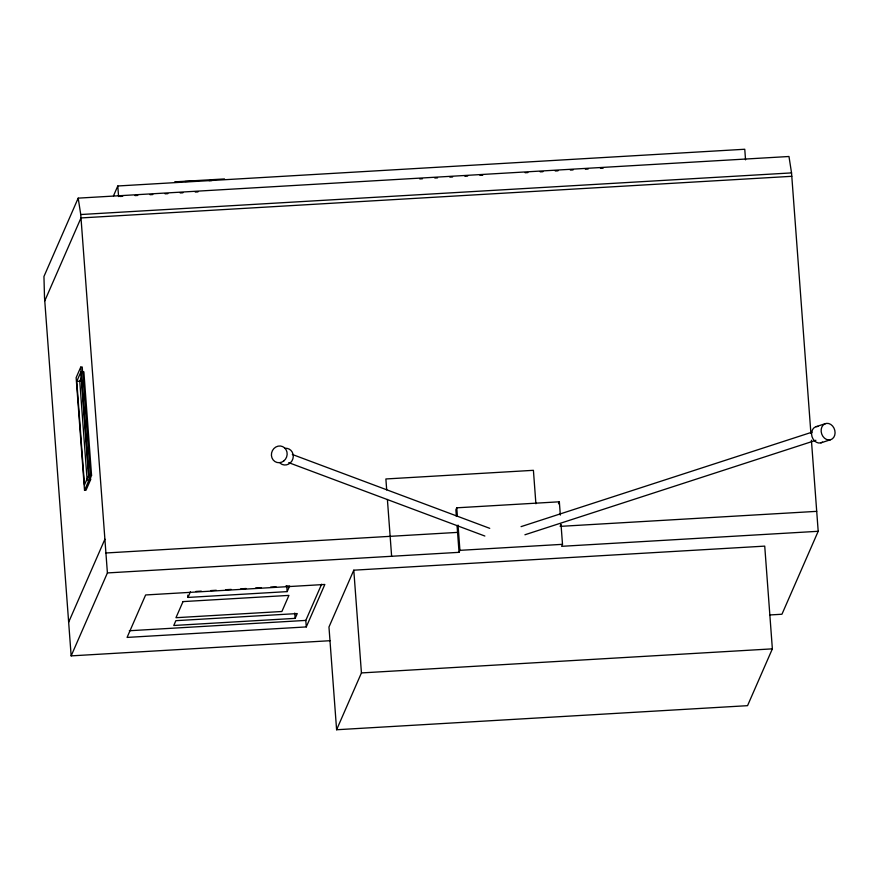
<?xml version="1.0" encoding="UTF-8"?>
<svg xmlns="http://www.w3.org/2000/svg" width="879" height="879" viewBox="0 0 879 879"><rect width="100%" height="100%" fill="white"/><g stroke="black" fill="none" stroke-linecap="round" stroke-linejoin="round"><path stroke-width="1.32" d="M810.91 433.402L791.539 172.899L788.979 156.495L78.187 198.138L43.95 276.5L44.51 297.487L71.155 655.877L329.999 640.714M44.763 300.893L81 217.937L791.792 176.305M113.468 195.885L117.797 185.985L744.766 149.254L745.546 159.835M80.747 367.103L76.143 377.651L84.527 490.339L85.999 490.262L90.603 479.714L82.23 367.015L80.747 367.103L89.131 479.802L84.527 490.339M76.77 381.387L80.868 372.004L88.57 475.506L84.472 484.889L76.77 381.387L82.428 381.057M81.307 377.695L79.769 381.211L87.164 480.626M88.999 481.187L91.559 475.33L83.868 371.828L81.868 371.949M68.65 622.189L104.898 539.234M71.155 655.877L107.403 572.932L80.747 214.531L78.187 198.138M285.565 586.205L289.641 585.963L287.169 591.622L187.963 597.434L190.424 591.776M295.157 618.366L297.256 613.564L175.866 620.673L173.767 625.485L295.157 618.366L294.762 613.059M306.288 626.925L324.834 584.469L145.628 594.962L127.081 637.418L306.288 626.925L305.804 620.409L321.626 584.194M353.787 570.185L328.966 627.013L336.602 729.746L747.546 705.672L772.366 648.856L764.73 546.123L353.787 570.185L361.434 672.929L336.602 729.746M560.33 515.083L559.341 501.799L456.761 507.809L455.882 509.798L456.377 516.434M458.431 530.4L457.563 532.388L105.919 552.979M107.403 572.932L459.047 552.331L459.915 550.342L458.036 525.082M558.473 503.788L559.341 501.799M816.712 511.347L560.143 526.378L561.022 524.389L562.505 544.332L561.626 546.32L818.195 531.29L811.416 440.236M818.195 531.29L781.947 614.245L769.619 614.97M816.141 426.645L825.7 423.546M521.071 526.631L812.053 432.16M524.917 534.773L815.888 440.302M820.931 442.851L830.49 439.753A8.449 6.801 72 0 0 832.578 426.007A8.449 6.801 72 0 0 821.228 429.183A8.449 6.801 72 0 0 830.49 439.753M224.508 178.942L174.833 181.854L180.887 181.634M119.951 196.478L122.686 196.314M135.014 195.599L137.75 195.435M150.067 194.709L152.803 194.556M165.131 193.83L167.867 193.666M180.184 192.951L182.92 192.787M195.237 192.061L197.984 191.908M419.744 178.92L422.48 178.756M434.808 178.03L437.544 177.877M449.861 177.151L452.597 176.987M464.925 176.272L467.661 176.108M479.978 175.382L482.714 175.229M525.148 172.745L527.894 172.581M540.211 171.855L542.947 171.702M555.264 170.976L558.011 170.812M570.328 170.097L573.064 169.933M585.381 169.207L588.128 169.054M600.445 168.328L603.181 168.175M80.747 214.531L791.539 172.899M88.57 475.506L91.559 475.33M89.131 479.802L90.603 479.714M459.915 550.342L562.505 544.332M195.863 591.457L201.302 591.138M210.817 590.589L216.256 590.27M225.76 589.71L231.199 589.391M240.714 588.831L246.153 588.512M255.668 587.963L261.107 587.644M270.611 587.084L276.05 586.765M129.334 630.748L305.804 620.409M361.434 672.929L772.366 648.856M184.92 181.492L196.984 181.063M209.048 180.645L211.74 180.547M292.322 454.465L489.735 528.334M288.73 462.651L484.856 536.036M535.904 503.766L533.41 470.32L385.881 478.967L386.694 489.889M456.761 507.809L457.355 515.775M457.069 525.741L459.047 552.331M387.397 499.448L391.627 556.275M286.741 585.853L287.169 591.622M187.787 595.127L187.963 597.434M117.797 185.985L118.577 196.555M284.785 448.334A8.449 7.801 -69.5 0 1 292.894 458.805A8.449 7.801 -69.5 0 1 280.28 463.288M822.546 442.104A8.449 6.801 72 0 1 811.987 436.588A8.449 6.801 72 0 1 817.92 426.447M183.008 601.599L175.965 617.706L281.895 611.498L288.927 595.391L183.008 601.599M283.741 460.992A8.449 7.801 -69.5 0 0 282.675 446.609A8.449 7.801 -69.5 0 0 271.424 455.454A8.449 7.801 -69.5 0 0 283.741 460.992"/></g></svg>
